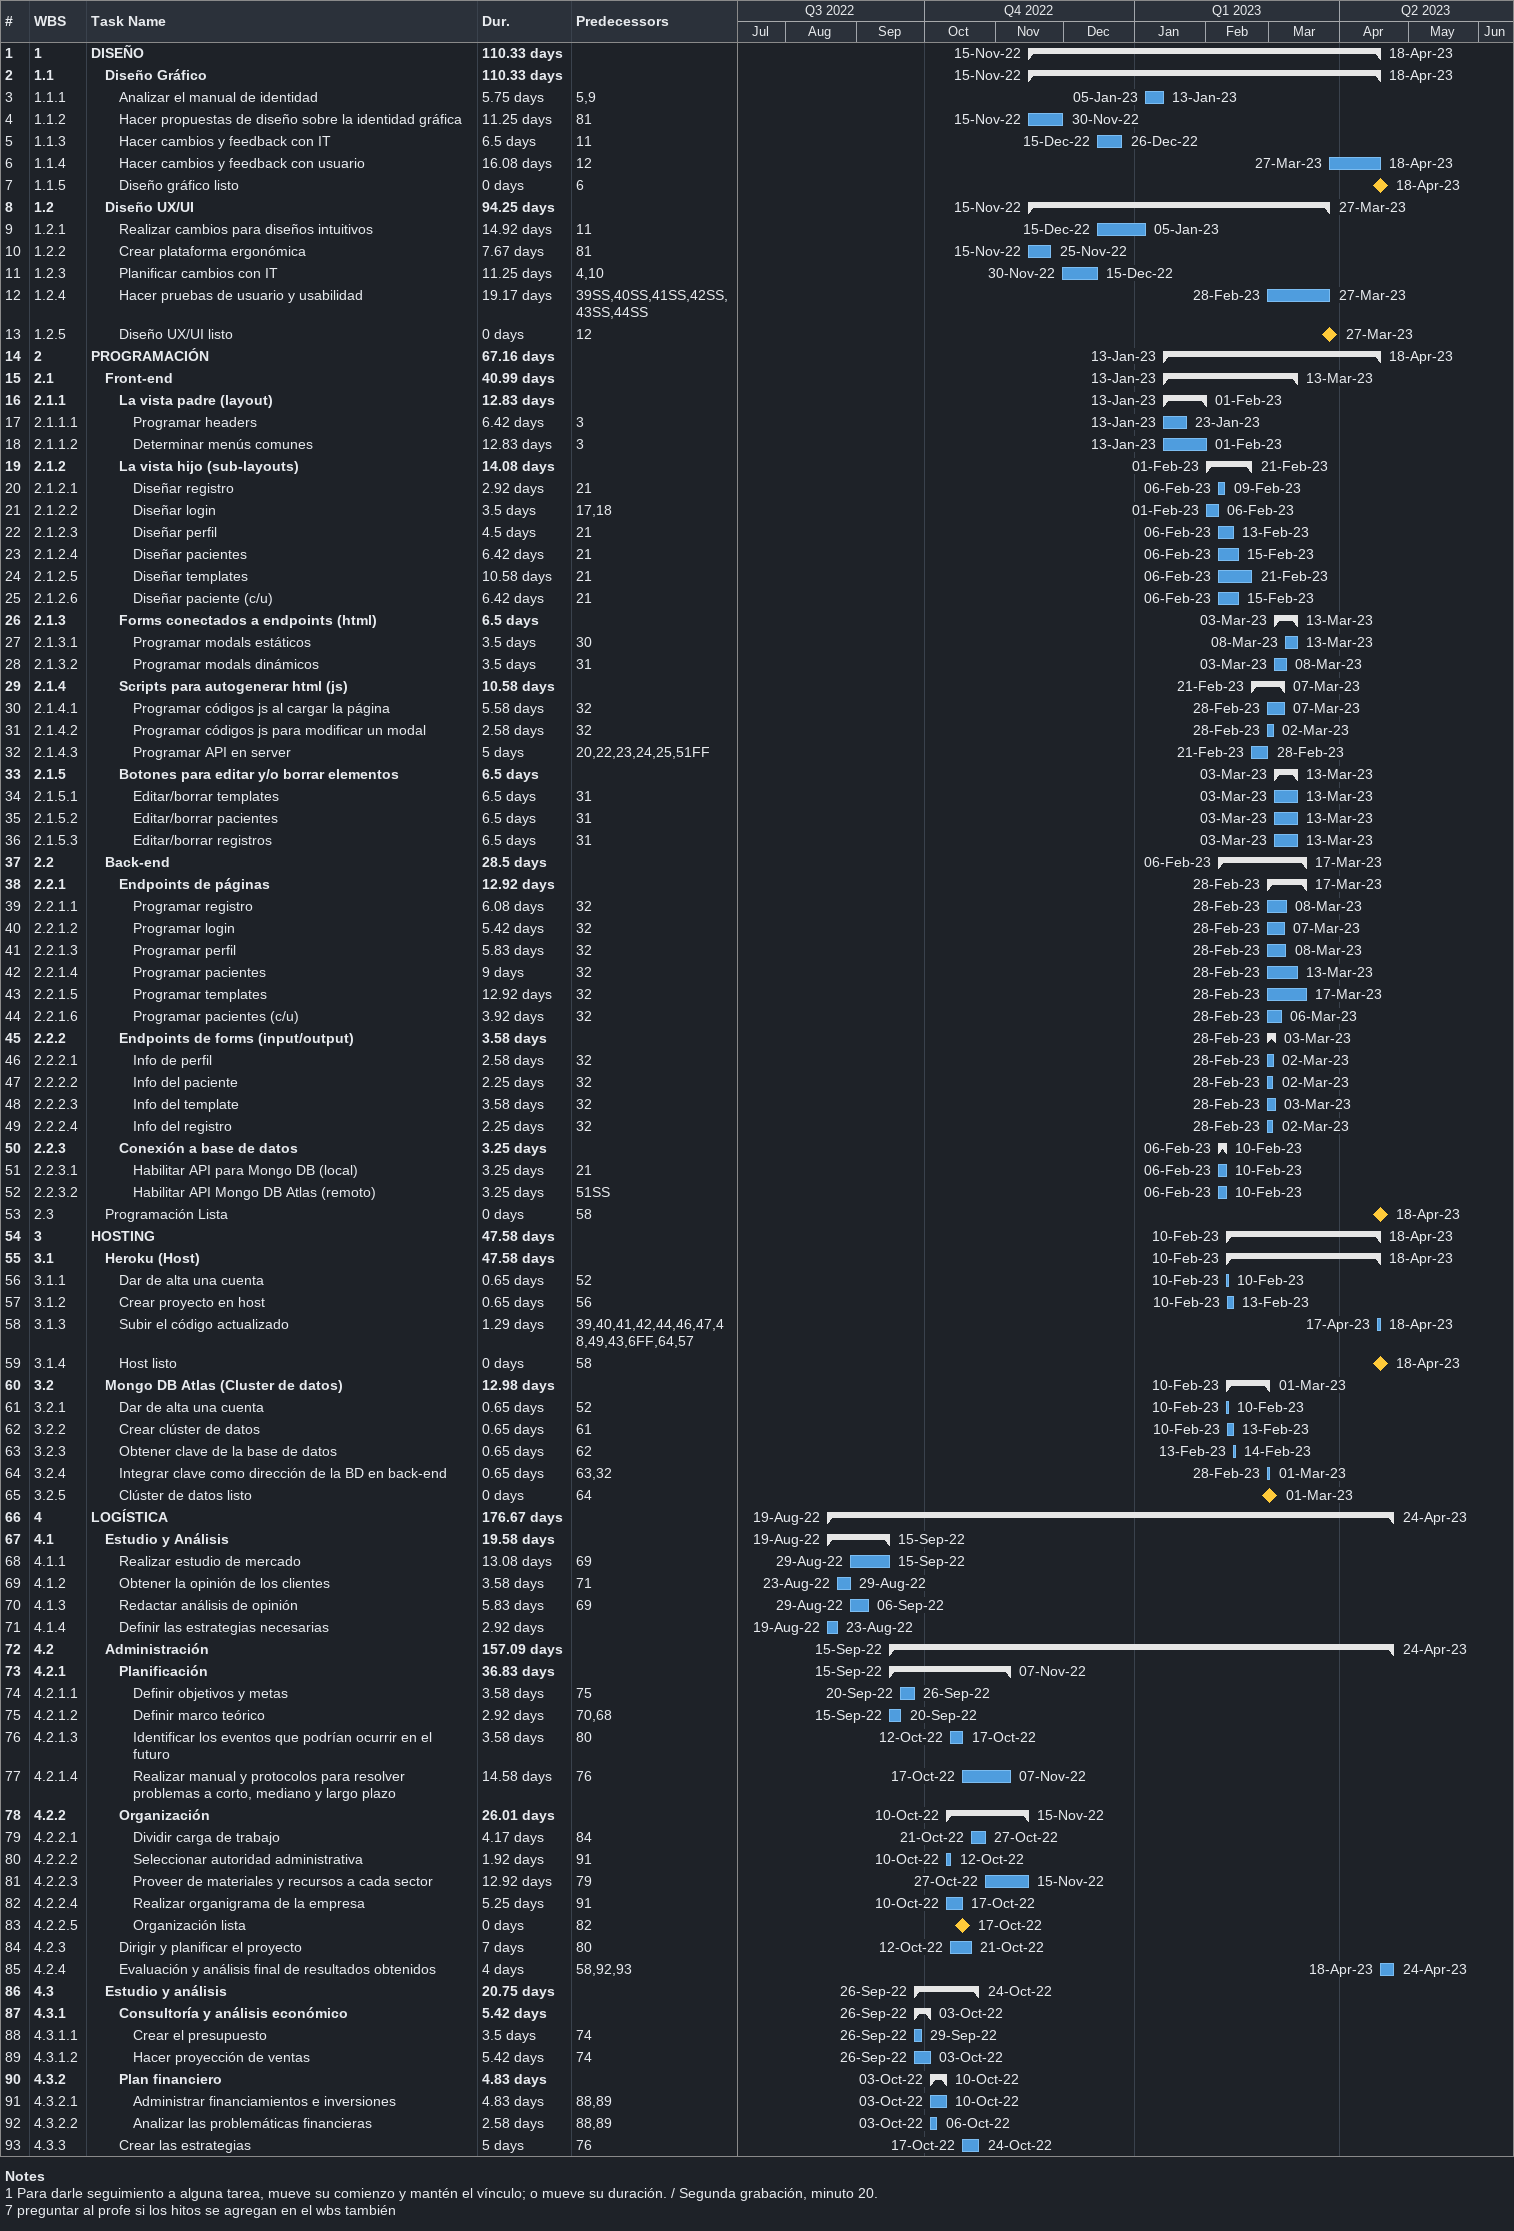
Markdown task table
| ID | WBS | Task | Duration | Start | Finish | Predecessors |
|---|---|---|---|---|---|---|
| 1 | 1 | **DISEÑO** | 110.33d | 2022-11-15 | 2023-04-18 |  |
| 2 | 1.1 | **Diseño Gráfico** | 110.33d | 2022-11-15 | 2023-04-18 |  |
| 3 | 1.1.1 | Analizar el manual de identidad | 5.75d | 2023-01-05 | 2023-01-13 | 5, 9 |
| 4 | 1.1.2 | Hacer propuestas de diseño sobre la identidad gráfica | 11.25d | 2022-11-15 | 2022-11-30 | 81 |
| 5 | 1.1.3 | Hacer cambios y feedback con IT | 6.5d | 2022-12-15 | 2022-12-26 | 11 |
| 6 | 1.1.4 | Hacer cambios y feedback con usuario | 16.08d | 2023-03-27 | 2023-04-18 | 12 |
| 7 | 1.1.5 | Diseño gráfico listo | 0d | 2023-04-18 | 2023-04-18 | 6 |
| 8 | 1.2 | **Diseño UX/UI** | 94.25d | 2022-11-15 | 2023-03-27 |  |
| 9 | 1.2.1 | Realizar cambios para diseños intuitivos | 14.92d | 2022-12-15 | 2023-01-05 | 11 |
| 10 | 1.2.2 | Crear plataforma ergonómica | 7.67d | 2022-11-15 | 2022-11-25 | 81 |
| 11 | 1.2.3 | Planificar cambios con IT | 11.25d | 2022-11-30 | 2022-12-15 | 4, 10 |
| 12 | 1.2.4 | Hacer pruebas de usuario y usabilidad | 19.17d | 2023-02-28 | 2023-03-27 | 39SS, 40SS, 41SS, 42SS, 43SS, 44SS |
| 13 | 1.2.5 | Diseño UX/UI listo | 0d | 2023-03-27 | 2023-03-27 | 12 |
| 14 | 2 | **PROGRAMACIÓN** | 67.16d | 2023-01-13 | 2023-04-18 |  |
| 15 | 2.1 | **Front-end** | 40.99d | 2023-01-13 | 2023-03-13 |  |
| 16 | 2.1.1 | **La vista padre (layout)** | 12.83d | 2023-01-13 | 2023-02-01 |  |
| 17 | 2.1.1.1 | Programar headers | 6.42d | 2023-01-13 | 2023-01-23 | 3 |
| 18 | 2.1.1.2 | Determinar menús comunes | 12.83d | 2023-01-13 | 2023-02-01 | 3 |
| 19 | 2.1.2 | **La vista hijo (sub-layouts)** | 14.08d | 2023-02-01 | 2023-02-21 |  |
| 20 | 2.1.2.1 | Diseñar registro | 2.92d | 2023-02-06 | 2023-02-09 | 21 |
| 21 | 2.1.2.2 | Diseñar login | 3.5d | 2023-02-01 | 2023-02-06 | 17, 18 |
| 22 | 2.1.2.3 | Diseñar perfil | 4.5d | 2023-02-06 | 2023-02-13 | 21 |
| 23 | 2.1.2.4 | Diseñar pacientes | 6.42d | 2023-02-06 | 2023-02-15 | 21 |
| 24 | 2.1.2.5 | Diseñar templates | 10.58d | 2023-02-06 | 2023-02-21 | 21 |
| 25 | 2.1.2.6 | Diseñar paciente (c/u) | 6.42d | 2023-02-06 | 2023-02-15 | 21 |
| 26 | 2.1.3 | **Forms conectados a endpoints (html)** | 6.5d | 2023-03-03 | 2023-03-13 |  |
| 27 | 2.1.3.1 | Programar modals estáticos | 3.5d | 2023-03-08 | 2023-03-13 | 30 |
| 28 | 2.1.3.2 | Programar modals dinámicos | 3.5d | 2023-03-03 | 2023-03-08 | 31 |
| 29 | 2.1.4 | **Scripts para autogenerar html (js)** | 10.58d | 2023-02-21 | 2023-03-07 |  |
| 30 | 2.1.4.1 | Programar códigos js al cargar la página | 5.58d | 2023-02-28 | 2023-03-07 | 32 |
| 31 | 2.1.4.2 | Programar códigos js para modificar un modal | 2.58d | 2023-02-28 | 2023-03-02 | 32 |
| 32 | 2.1.4.3 | Programar API en server | 5d | 2023-02-21 | 2023-02-28 | 20, 22, 23, 24, 25, 51FF |
| 33 | 2.1.5 | **Botones para editar y/o borrar elementos** | 6.5d | 2023-03-03 | 2023-03-13 |  |
| 34 | 2.1.5.1 | Editar/borrar templates | 6.5d | 2023-03-03 | 2023-03-13 | 31 |
| 35 | 2.1.5.2 | Editar/borrar pacientes | 6.5d | 2023-03-03 | 2023-03-13 | 31 |
| 36 | 2.1.5.3 | Editar/borrar registros | 6.5d | 2023-03-03 | 2023-03-13 | 31 |
| 37 | 2.2 | **Back-end** | 28.5d | 2023-02-06 | 2023-03-17 |  |
| 38 | 2.2.1 | **Endpoints de páginas** | 12.92d | 2023-02-28 | 2023-03-17 |  |
| 39 | 2.2.1.1 | Programar registro | 6.08d | 2023-02-28 | 2023-03-08 | 32 |
| 40 | 2.2.1.2 | Programar login | 5.42d | 2023-02-28 | 2023-03-07 | 32 |
| 41 | 2.2.1.3 | Programar perfil | 5.83d | 2023-02-28 | 2023-03-08 | 32 |
| 42 | 2.2.1.4 | Programar pacientes | 9d | 2023-02-28 | 2023-03-13 | 32 |
| 43 | 2.2.1.5 | Programar templates | 12.92d | 2023-02-28 | 2023-03-17 | 32 |
| 44 | 2.2.1.6 | Programar pacientes (c/u) | 3.92d | 2023-02-28 | 2023-03-06 | 32 |
| 45 | 2.2.2 | **Endpoints de forms (input/output)** | 3.58d | 2023-02-28 | 2023-03-03 |  |
| 46 | 2.2.2.1 | Info de perfil | 2.58d | 2023-02-28 | 2023-03-02 | 32 |
| 47 | 2.2.2.2 | Info del paciente | 2.25d | 2023-02-28 | 2023-03-02 | 32 |
| 48 | 2.2.2.3 | Info del template | 3.58d | 2023-02-28 | 2023-03-03 | 32 |
| 49 | 2.2.2.4 | Info del registro | 2.25d | 2023-02-28 | 2023-03-02 | 32 |
| 50 | 2.2.3 | **Conexión a base de datos** | 3.25d | 2023-02-06 | 2023-02-10 |  |
| 51 | 2.2.3.1 | Habilitar API para Mongo DB (local) | 3.25d | 2023-02-06 | 2023-02-10 | 21 |
| 52 | 2.2.3.2 | Habilitar API Mongo DB Atlas (remoto) | 3.25d | 2023-02-06 | 2023-02-10 | 51SS |
| 53 | 2.3 | Programación Lista | 0d | 2023-04-18 | 2023-04-18 | 58 |
| 54 | 3 | **HOSTING** | 47.58d | 2023-02-10 | 2023-04-18 |  |
| 55 | 3.1 | **Heroku (Host)** | 47.58d | 2023-02-10 | 2023-04-18 |  |
| 56 | 3.1.1 | Dar de alta una cuenta | 0.65d | 2023-02-10 | 2023-02-10 | 52 |
| 57 | 3.1.2 | Crear proyecto en host | 0.65d | 2023-02-10 | 2023-02-13 | 56 |
| 58 | 3.1.3 | Subir el código actualizado | 1.29d | 2023-04-17 | 2023-04-18 | 39, 40, 41, 42, 44, 46, 47, 48, 49, 43, 6FF, 64, 57 |
| 59 | 3.1.4 | Host listo | 0d | 2023-04-18 | 2023-04-18 | 58 |
| 60 | 3.2 | **Mongo DB Atlas (Cluster de datos)** | 12.98d | 2023-02-10 | 2023-03-01 |  |
| 61 | 3.2.1 | Dar de alta una cuenta | 0.65d | 2023-02-10 | 2023-02-10 | 52 |
| 62 | 3.2.2 | Crear clúster de datos | 0.65d | 2023-02-10 | 2023-02-13 | 61 |
| 63 | 3.2.3 | Obtener clave de la base de datos | 0.65d | 2023-02-13 | 2023-02-14 | 62 |
| 64 | 3.2.4 | Integrar clave como dirección de la BD en back-end | 0.65d | 2023-02-28 | 2023-03-01 | 63, 32 |
| 65 | 3.2.5 | Clúster de datos listo | 0d | 2023-03-01 | 2023-03-01 | 64 |
| 66 | 4 | **LOGÍSTICA** | 176.67d | 2022-08-19 | 2023-04-24 |  |
| 67 | 4.1 | **Estudio y Análisis** | 19.58d | 2022-08-19 | 2022-09-15 |  |
| 68 | 4.1.1 | Realizar estudio de mercado | 13.08d | 2022-08-29 | 2022-09-15 | 69 |
| 69 | 4.1.2 | Obtener la opinión de los clientes | 3.58d | 2022-08-23 | 2022-08-29 | 71 |
| 70 | 4.1.3 | Redactar análisis de opinión | 5.83d | 2022-08-29 | 2022-09-06 | 69 |
| 71 | 4.1.4 | Definir las estrategias necesarias | 2.92d | 2022-08-19 | 2022-08-23 |  |
| 72 | 4.2 | **Administración** | 157.09d | 2022-09-15 | 2023-04-24 |  |
| 73 | 4.2.1 | **Planificación** | 36.83d | 2022-09-15 | 2022-11-07 |  |
| 74 | 4.2.1.1 | Definir objetivos y metas | 3.58d | 2022-09-20 | 2022-09-26 | 75 |
| 75 | 4.2.1.2 | Definir marco teórico | 2.92d | 2022-09-15 | 2022-09-20 | 70, 68 |
| 76 | 4.2.1.3 | Identificar los eventos que podrían ocurrir en el futuro | 3.58d | 2022-10-12 | 2022-10-17 | 80 |
| 77 | 4.2.1.4 | Realizar manual y protocolos para resolver problemas a corto, mediano y largo plazo | 14.58d | 2022-10-17 | 2022-11-07 | 76 |
| 78 | 4.2.2 | **Organización** | 26.01d | 2022-10-10 | 2022-11-15 |  |
| 79 | 4.2.2.1 | Dividir carga de trabajo | 4.17d | 2022-10-21 | 2022-10-27 | 84 |
| 80 | 4.2.2.2 | Seleccionar autoridad administrativa | 1.92d | 2022-10-10 | 2022-10-12 | 91 |
| 81 | 4.2.2.3 | Proveer de materiales y recursos a cada sector | 12.92d | 2022-10-27 | 2022-11-15 | 79 |
| 82 | 4.2.2.4 | Realizar organigrama de la empresa | 5.25d | 2022-10-10 | 2022-10-17 | 91 |
| 83 | 4.2.2.5 | Organización lista | 0d | 2022-10-17 | 2022-10-17 | 82 |
| 84 | 4.2.3 | Dirigir y planificar el proyecto | 7d | 2022-10-12 | 2022-10-21 | 80 |
| 85 | 4.2.4 | Evaluación y análisis final de resultados obtenidos | 4d | 2023-04-18 | 2023-04-24 | 58, 92, 93 |
| 86 | 4.3 | **Estudio y análisis** | 20.75d | 2022-09-26 | 2022-10-24 |  |
| 87 | 4.3.1 | **Consultoría y análisis económico** | 5.42d | 2022-09-26 | 2022-10-03 |  |
| 88 | 4.3.1.1 | Crear el presupuesto | 3.5d | 2022-09-26 | 2022-09-29 | 74 |
| 89 | 4.3.1.2 | Hacer proyección de ventas | 5.42d | 2022-09-26 | 2022-10-03 | 74 |
| 90 | 4.3.2 | **Plan financiero** | 4.83d | 2022-10-03 | 2022-10-10 |  |
| 91 | 4.3.2.1 | Administrar financiamientos e inversiones | 4.83d | 2022-10-03 | 2022-10-10 | 88, 89 |
| 92 | 4.3.2.2 | Analizar las problemáticas financieras | 2.58d | 2022-10-03 | 2022-10-06 | 88, 89 |
| 93 | 4.3.3 | Crear las estrategias | 5d | 2022-10-17 | 2022-10-24 | 76 |

Notes
- 1: Para darle seguimiento a alguna tarea, mueve su comienzo y mantén el vínculo; o mueve su duración. / Segunda grabación, minuto 20.
- 7: preguntar al profe si los hitos se agregan en el wbs también
